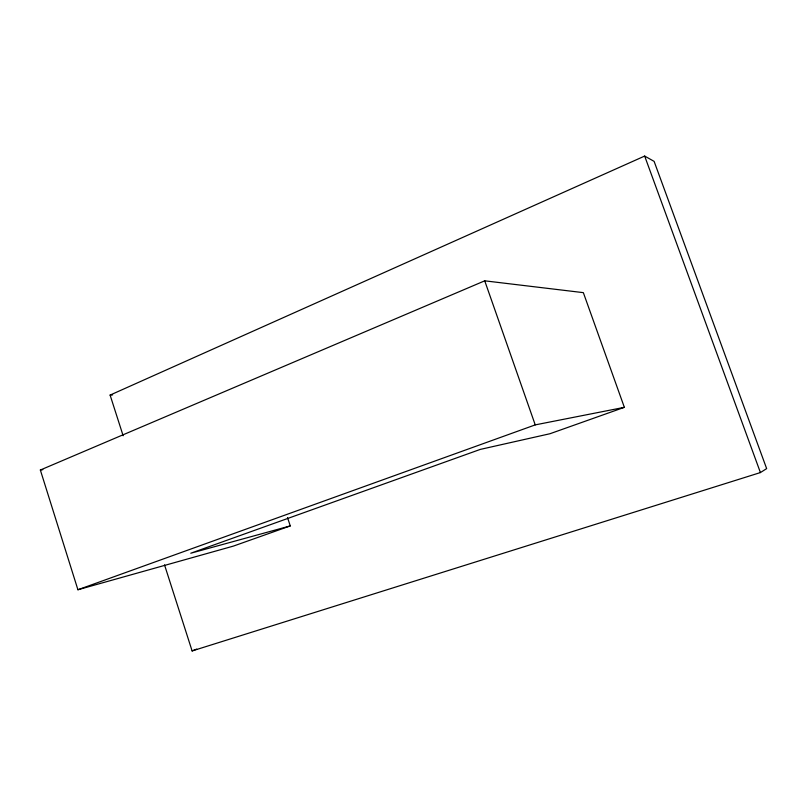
<?xml version="1.0" encoding="UTF-8"?>
<svg xmlns="http://www.w3.org/2000/svg" width="807" height="807" viewBox="0 0 807 807"><rect width="100%" height="100%" fill="white"/><g stroke="black" fill="none" stroke-linecap="round" stroke-linejoin="round"><path stroke-width="1.21" d="M164.517 564.86L192.106 650.936L760.416 472.569L766.65 468.615L654.114 161.37L644.662 156.064L110.105 395.087L123.138 435.74M290.268 525.912L233.394 546.097L77.916 589.746L40.35 470.017L484.725 280.826L583.35 292.648L624.356 407.333L549.971 433.732L480.316 449.398L190.775 553.229L290.268 525.912L287.524 517.59M192.106 650.936L196.716 649.09M77.916 589.746L535.233 424.885L624.356 407.333M40.35 470.017L42.842 469.664M110.105 395.087L112.607 394.926M644.662 156.064L760.416 472.569M484.725 280.826L535.233 424.885"/></g></svg>
